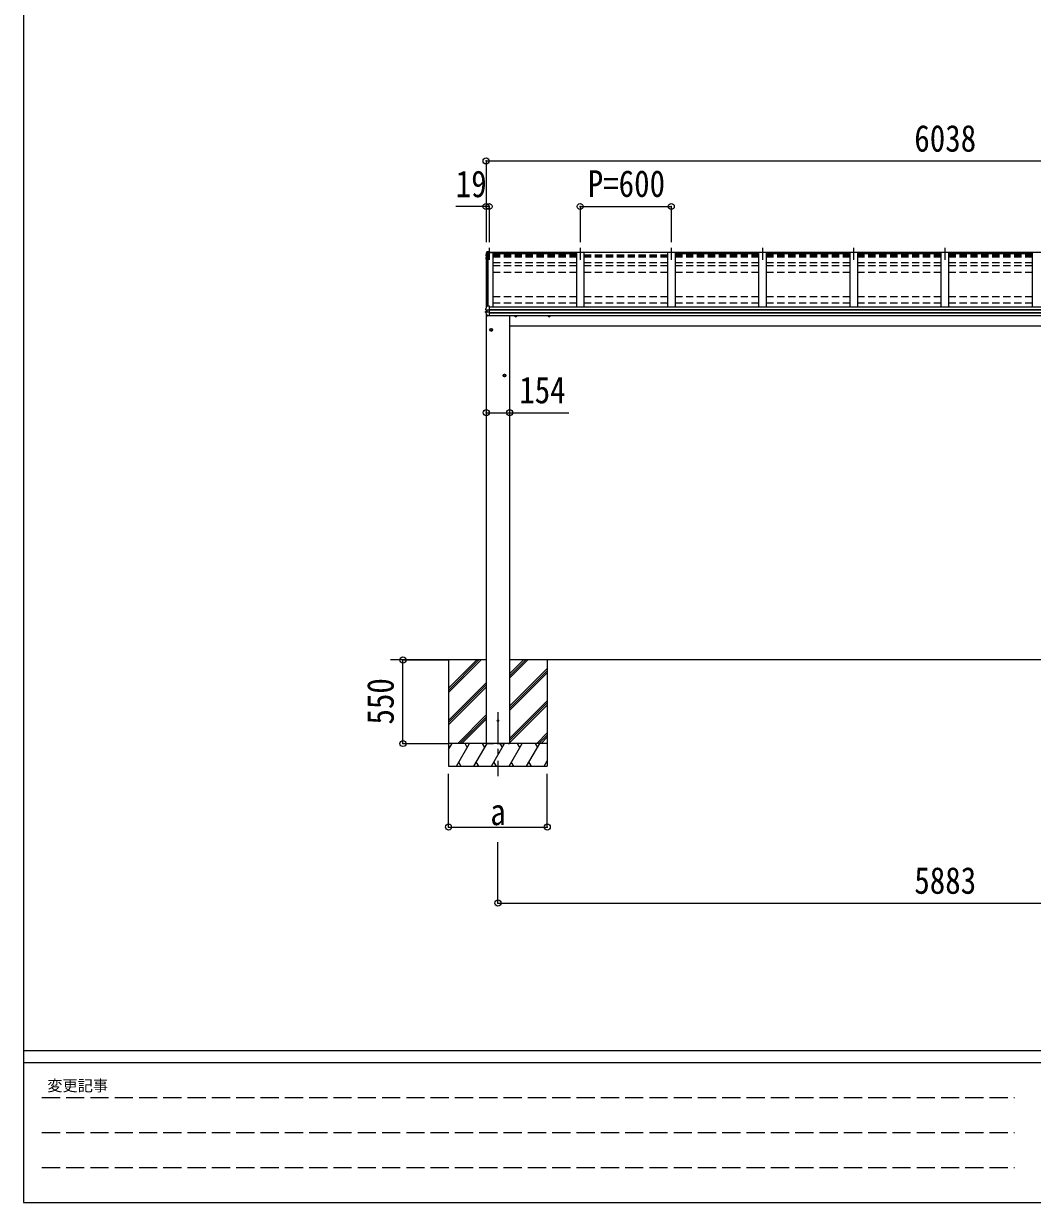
# Model space of a CAD drawing. Units: millimetres at full size, sheet at 1:40; some dimension numbers follow another scale. Extents: x -11243 to 11243, y -7760 to 7760.
# Drawn here: x -11243 to -4601, y -7760 to 0 of the extents above; entities that cross this region are included whole.
import ezdxf
from ezdxf.enums import TextEntityAlignment as Align

# ---------------------------------------------------------------- set-up
doc = ezdxf.new("R2010")
doc.units = ezdxf.units.MM
doc.header["$LTSCALE"] = 40
doc.header["$PDMODE"] = 32
doc.header["$PDSIZE"] = 40
for name, pattern in [('CHAIN1', [8, 5, -1, 1, -1]), ('DASHED1', [1.8, 1.2, -0.6]), ('DASHED3', [4, 3, -1])]:
    doc.linetypes.add(name, pattern=pattern)
for name, color, linetype, lineweight in [('0-0_0', 7, 'Continuous', 9), ('0-1_本体', 5, 'CHAIN1', 9), ('0-3_ELV2', 4, 'Continuous', 9), ('0-6_OTH_LINE', 6, 'Continuous', 9), ('F-0_240', 7, 'Continuous', 9)]:
    doc.layers.add(name, color=color, linetype=linetype, lineweight=lineweight)
doc.styles.add('ＭＳ ゴシック', font='')
doc.styles.get('ＭＳ ゴシック').set_extended_font_data('MS Gothic')

msp = doc.modelspace()

# ---------------------------------------------------------------- linework, layer by layer
at = {"layer": '0-0_0'}
for p, q in [((-8197.04, -4189.17), (-8826.65, -4189.17)), ((-8445.04, -4189.17), (-8445.04, -4889.17)), ((-8445.04, -4375.15), (-8259.06, -4189.17)), ((-8445.04, -4389.29), (-8244.92, -4189.17)), ((-8445.04, -4403.43), (-8230.77, -4189.17)), ((-8445.04, -4191.3), (-8442.91, -4189.17)), ((-2314.04, -4189.17), (-8043.04, -4189.17)), ((-8043.04, -4309.8), (-7922.41, -4189.17)), ((-8043.04, -4295.66), (-7936.55, -4189.17)), ((-8043.04, -4281.51), (-7950.69, -4189.17)), ((-7795.04, -4189.17), (-7795.04, -4889.17)), ((-8043.04, -4493.64), (-7795.04, -4245.65)), ((-8043.04, -4507.79), (-7795.04, -4259.79)), ((-8445.04, -4587.28), (-8197.04, -4339.28)), ((-8043.04, -4521.93), (-7795.04, -4273.93)), ((-8445.04, -4601.42), (-8197.04, -4353.42)), ((-8445.04, -4615.56), (-8197.04, -4367.56)), ((-8043.04, -4705.78), (-7795.04, -4457.78)), ((-8043.04, -4719.92), (-7795.04, -4471.92)), ((-8043.04, -4734.06), (-7795.04, -4486.06)), ((-8384.8, -4739.17), (-8197.04, -4551.41)), ((-8370.65, -4739.17), (-8197.04, -4565.55)), ((-8356.51, -4739.17), (-8197.04, -4579.69)), ((-7864.3, -4739.17), (-7795.04, -4669.91)), ((-7850.15, -4739.17), (-7795.04, -4684.05)), ((-7836.01, -4739.17), (-7795.04, -4698.19)), ((-7795.04, -4739.17), (-8445.04, -4739.17)), ((-8445.04, -4779.26), (-8421.89, -4739.17)), ((-8436.89, -4765.15), (-8445.04, -4751.03)), ((-8393.02, -4889.17), (-8306.42, -4739.17)), ((-8321.42, -4765.15), (-8336.42, -4739.17)), ((-8277.55, -4889.17), (-8190.95, -4739.17)), ((-8205.95, -4765.15), (-8220.95, -4739.17)), ((-8162.08, -4889.17), (-8075.48, -4739.17)), ((-8090.48, -4765.15), (-8105.48, -4739.17)), ((-8046.61, -4889.17), (-7960.01, -4739.17)), ((-7975.01, -4765.15), (-7990.01, -4739.17)), ((-7931.14, -4889.17), (-7844.54, -4739.17)), ((-7874.54, -4739.17), (-7859.54, -4765.15)), ((-8378.02, -4863.19), (-8363.02, -4889.17)), ((-8262.55, -4863.19), (-8247.55, -4889.17)), ((-8147.08, -4863.19), (-8132.08, -4889.17)), ((-8031.61, -4863.19), (-8016.61, -4889.17)), ((-7916.14, -4863.19), (-7901.14, -4889.17)), ((-7815.67, -4889.17), (-7795.04, -4853.43)), ((-7800.67, -4863.19), (-7795.04, -4872.95)), ((-8445.04, -4889.17), (-7795.04, -4889.17))]:
    msp.add_line(p, q, dxfattribs=at)
at = {"layer": '0-0_0', "linetype": 'DASHED1'}
msp.add_line((-8197.04, -4739.17), (-8043.04, -4739.17), dxfattribs=at)
at = {"layer": '0-1_本体'}
for p, q in [((-8178.54, -1476.18), (-8178.54, -1555.44)), ((-7578.54, -1476.18), (-7578.54, -1555.44)), ((-6978.54, -1476.18), (-6978.54, -1555.44)), ((-6378.54, -1476.18), (-6378.54, -1555.44)), ((-5778.54, -1476.18), (-5778.54, -1555.44)), ((-5178.54, -1476.18), (-5178.54, -1555.44)), ((-8120.04, -4533.22), (-8120.04, -4954.3))]:
    msp.add_line(p, q, dxfattribs=at)
at = {"layer": '0-3_ELV2'}
for p, q in [((-8200.41, -1542.18), (-8200.41, -1546.23)), ((-8200.37, -1541.85), (-8200.38, -1541.91)), ((-8200.01, -1523.24), (-8200.01, -1527.25)), ((-8197.54, -1544.6), (-8199.36, -1544.95)), ((-8198.96, -1528.53), (-8197.54, -1528.8)), ((-8197.54, -1540.59), (-8198.68, -1540.73)), ((-8198.39, -1546.29), (-8197.54, -1546.13)), ((-8197.54, -1526.93), (-8198.1, -1526.82)), ((-8197.54, -1527.28), (-8198.1, -1527.17)), ((-8197.54, -1525.9), (-8190.42, -1507.35)), ((-8197.54, -1525.9), (-8197.54, -1870.18)), ((-8190.71, -1507.19), (-8189.52, -1507.13)), ((-8190.54, -1507.66), (-8190.54, -1855.66)), ((-8190.42, -1507.35), (-8153.54, -1507.35)), ((-8189.37, -1506.91), (-8189.74, -1504.44)), ((-8189.52, -1507.13), (-8189.74, -1505.64)), ((-8175.54, -1501.21), (-8189.7, -1501.98)), ((-8178.54, -1506.31), (-8189.37, -1506.91)), ((-8189.37, -1506.91), (-8189.37, -1507.34)), ((-8189.37, -1507.29), (-8178.54, -1507.29)), ((-8184.84, -1861.03), (-8184.84, -1507.35)), ((-8178.54, -1504.07), (-8178.54, -1507.29)), ((-8178.54, -1504.07), (-8175.54, -1504.07)), ((-8175.54, -1504.07), (-8175.54, -1501.21)), ((-8153.54, -1507.35), (-8153.54, -1863.61)), ((-8153.54, -1512.75), (-7603.54, -1512.75)), ((-7553.54, -1507.35), (-7603.54, -1507.35)), ((-7603.54, -1507.35), (-7603.54, -1863.61)), ((-7553.54, -1507.35), (-7553.54, -1863.61)), ((-6953.54, -1507.35), (-7003.54, -1507.35)), ((-7003.54, -1507.35), (-7003.54, -1863.61)), ((-6953.54, -1507.35), (-6953.54, -1863.61)), ((-6953.54, -1512.75), (-6403.54, -1512.75)), ((-6353.54, -1507.35), (-6403.54, -1507.35)), ((-6403.54, -1507.35), (-6403.54, -1863.61)), ((-6353.54, -1507.35), (-6353.54, -1863.61)), ((-6353.54, -1512.75), (-5803.54, -1512.75)), ((-5753.54, -1507.35), (-5803.54, -1507.35)), ((-5803.54, -1507.35), (-5803.54, -1863.61)), ((-5753.54, -1507.35), (-5753.54, -1863.61)), ((-5753.54, -1512.75), (-5203.54, -1512.75)), ((-5153.54, -1507.35), (-5203.54, -1507.35)), ((-5203.54, -1507.35), (-5203.54, -1863.61)), ((-5153.54, -1507.35), (-5153.54, -1863.61)), ((-5153.54, -1512.75), (-4603.54, -1512.75)), ((-4553.54, -1507.35), (-4603.54, -1507.35)), ((-4603.54, -1507.35), (-4603.54, -1863.61)), ((-8175.54, -1924.05), (-8175.54, -1860.58)), ((-8200.58, -1902.52), (-8200.58, -1895.99)), ((-8200.11, -1883.97), (-8200.11, -1877.46)), ((-8192.54, -1893.61), (-8199.77, -1895.01)), ((-8199.24, -1884.96), (-8199.31, -1884.95)), ((-8199.24, -1884.96), (-8199.24, -1884.96)), ((-8191.99, -1885.89), (-8198.36, -1885.1)), ((-8197.54, -1885.21), (-8197.54, -1894.58)), ((-8197.04, -1908.67), (-8197.04, -4739.17)), ((-8192.54, -1885.83), (-8192.54, -1899.62)), ((-8175.54, -1885.89), (-8190.33, -1885.99)), ((-8175.54, -1899.75), (-8190.33, -1899.54)), ((-8187.91, -1922.96), (-8187.9, -1922.98)), ((-8175.54, -1924.05), (-8187.12, -1923.43)), ((-8175.54, -1863.61), (-2181.54, -1863.61)), ((-8175.54, -1883.13), (-2181.54, -1883.13)), ((-8175.54, -1884.04), (-2181.54, -1884.04)), ((-8175.54, -1901.27), (-2181.54, -1901.27)), ((-8175.54, -1903.24), (-2181.54, -1903.24)), ((-8175.54, -1921.26), (-2181.54, -1921.26)), ((-8043.04, -1921.26), (-8043.04, -4739.17)), ((-8043.04, -1989.17), (-2314.04, -1989.17))]:
    msp.add_line(p, q, dxfattribs=at)
at = {"layer": '0-3_ELV2', "linetype": 'DASHED1'}
for p, q in [((-8153.54, -1522.87), (-7603.54, -1522.87)), ((-8153.54, -1527.71), (-7603.54, -1527.71)), ((-8153.54, -1529.25), (-7603.54, -1529.25)), ((-8153.54, -1531.21), (-7603.54, -1531.21)), ((-8153.54, -1534.98), (-7603.54, -1534.98)), ((-7553.54, -1522.87), (-7003.54, -1522.87)), ((-7553.54, -1527.71), (-7003.54, -1527.71)), ((-7553.54, -1529.25), (-7003.54, -1529.25)), ((-7553.54, -1531.21), (-7003.54, -1531.21)), ((-7553.54, -1534.98), (-7003.54, -1534.98)), ((-6953.54, -1522.87), (-6403.54, -1522.87)), ((-6953.54, -1527.71), (-6403.54, -1527.71)), ((-6953.54, -1529.25), (-6403.54, -1529.25)), ((-6953.54, -1531.21), (-6403.54, -1531.21)), ((-6953.54, -1534.98), (-6403.54, -1534.98)), ((-6353.54, -1522.87), (-5803.54, -1522.87)), ((-6353.54, -1527.71), (-5803.54, -1527.71)), ((-6353.54, -1529.25), (-5803.54, -1529.25)), ((-6353.54, -1531.21), (-5803.54, -1531.21)), ((-6353.54, -1534.98), (-5803.54, -1534.98)), ((-5753.54, -1522.87), (-5203.54, -1522.87)), ((-5753.54, -1527.71), (-5203.54, -1527.71)), ((-5753.54, -1529.25), (-5203.54, -1529.25)), ((-5753.54, -1531.21), (-5203.54, -1531.21)), ((-5753.54, -1534.98), (-5203.54, -1534.98)), ((-5153.54, -1522.87), (-4603.54, -1522.87)), ((-5153.54, -1527.71), (-4603.54, -1527.71)), ((-5153.54, -1529.25), (-4603.54, -1529.25)), ((-5153.54, -1531.21), (-4603.54, -1531.21)), ((-5153.54, -1534.98), (-4603.54, -1534.98)), ((-8153.54, -1572.29), (-7603.54, -1572.29)), ((-8153.54, -1593.44), (-7603.54, -1593.44)), ((-7553.54, -1572.29), (-7003.54, -1572.29)), ((-7553.54, -1593.44), (-7003.54, -1593.44)), ((-6953.54, -1572.29), (-6403.54, -1572.29)), ((-6953.54, -1593.44), (-6403.54, -1593.44)), ((-6353.54, -1572.29), (-5803.54, -1572.29)), ((-6353.54, -1593.44), (-5803.54, -1593.44)), ((-5753.54, -1572.29), (-5203.54, -1572.29)), ((-5753.54, -1593.44), (-5203.54, -1593.44)), ((-5153.54, -1572.29), (-4603.54, -1572.29)), ((-5153.54, -1593.44), (-4603.54, -1593.44)), ((-8153.54, -1635.96), (-7603.54, -1635.96)), ((-7553.54, -1635.96), (-7003.54, -1635.96)), ((-6953.54, -1635.96), (-6403.54, -1635.96)), ((-6353.54, -1635.96), (-5803.54, -1635.96)), ((-5753.54, -1635.96), (-5203.54, -1635.96)), ((-5153.54, -1635.96), (-4603.54, -1635.96)), ((-8153.54, -1796.23), (-7603.54, -1796.23)), ((-8153.54, -1838.74), (-7603.54, -1838.74)), ((-7553.54, -1796.23), (-7003.54, -1796.23)), ((-7553.54, -1838.74), (-7003.54, -1838.74)), ((-6953.54, -1796.23), (-6403.54, -1796.23)), ((-6953.54, -1838.74), (-6403.54, -1838.74)), ((-6353.54, -1796.23), (-5803.54, -1796.23)), ((-6353.54, -1838.74), (-5803.54, -1838.74)), ((-5753.54, -1796.23), (-5203.54, -1796.23)), ((-5753.54, -1838.74), (-5203.54, -1838.74)), ((-5153.54, -1796.23), (-4603.54, -1796.23)), ((-5153.54, -1838.74), (-4603.54, -1838.74))]:
    msp.add_line(p, q, dxfattribs=at)
at = {"layer": '0-3_ELV2'}
for points in [[(-8200.38, -1541.86), (-8200.41, -1542.04), (-8200.41, -1542.18)], [(-8200.24, -1546.87), (-8198.78, -1549.41), (-8197.54, -1551.54)], [(-8192.34, -1503.19), (-8196.59, -1513.8), (-8199.94, -1522.74), (-8200, -1523.02), (-8200.01, -1523.08)], [(-8200, -1523.08), (-8200.01, -1523.18), (-8200.01, -1523.24)], [(-8192.34, -1506.76), (-8193.34, -1509.25), (-8194.32, -1511.74), (-8195.29, -1514.24), (-8196.25, -1516.75), (-8197.19, -1519.26), (-8198.12, -1521.78), (-8199.04, -1524.3), (-8199.94, -1526.82)], [(-8175.54, -1503.64), (-8189.74, -1504.44), (-8189.74, -1505.64), (-8190.86, -1505.7)], [(-8189.43, -1507.34), (-8189.52, -1506.78), (-8189.52, -1507.13)], [(-8178.54, -1507.35), (-8178.54, -1504.07), (-2178.54, -1504.07)], [(-8192.18, -1856.32), (-8193.21, -1858.91), (-8194.23, -1861.49), (-8195.24, -1864.09), (-8196.23, -1866.68), (-8197.21, -1869.29), (-8198.17, -1871.9), (-8199.12, -1874.51), (-8200.05, -1877.13)], [(-8175.54, -1860.58), (-8189.54, -1861.26), (-8189.54, -1855.61), (-8191.3, -1855.7)], [(-8200.05, -1877.13), (-8200.1, -1877.34), (-8200.11, -1877.46)], [(-8196.76, -1885.19), (-8198, -1885.14), (-8199.24, -1884.96)], [(-8191.99, -1885.89), (-8191.74, -1885.92), (-8191.59, -1885.94)], [(-8002.54, -1928.96), (-8009.04, -1925.21), (-8009.04, -1921.26)], [(-8002.54, -1928.96), (-7996.04, -1925.21), (-7996.04, -1921.26)], [(-7782.55, -1928.96), (-7789.05, -1925.21), (-7789.05, -1921.26)], [(-7782.55, -1928.96), (-7776.05, -1925.21), (-7776.05, -1921.26)], [(-8164.04, -2023.96), (-8170.54, -2020.21), (-8170.54, -2012.7), (-8164.04, -2008.95)], [(-8164.04, -2023.96), (-8157.54, -2020.21), (-8157.54, -2012.7), (-8164.04, -2008.95)], [(-8077.04, -2323.96), (-8083.54, -2320.21), (-8083.54, -2312.7), (-8077.04, -2308.95)], [(-8077.04, -2323.96), (-8070.54, -2320.21), (-8070.54, -2312.7), (-8077.04, -2308.95)]]:
    msp.add_lwpolyline(points, dxfattribs=at)
for centre, radius in [((-8164.04, -2016.46), 8.5), ((-8164.04, -2016.46), 7.7), ((-8164.04, -2016.46), 6.5), ((-8077.04, -2316.46), 8.5), ((-8077.04, -2316.46), 7.7), ((-8077.04, -2316.46), 6.5), ((-8120.04, -4589.17), 5)]:
    msp.add_circle(centre, radius, dxfattribs=at)
for centre, radius, start, end in [((-8199.12, -1546.23), 1.3, 100.8784, 209.72862), ((-8199.11, -1542.14), 1.3, 99.76805, 169.97457), ((-8198.72, -1527.25), 1.3, 160.55137, 259.11062), ((-8198.66, -1543.06), 2.32, 92.65141, 119.69627), ((-8198.33, -1546.58), 0.299, 100.87832, 209.80871), ((-7765.78, -1297.97), 499.04, 209.85327, 210.09589), ((-7765.78, -1298.32), 499.04, 209.85327, 210.09589), ((-8198.05, -1526.88), 0.299, 160.48478, 259.11069), ((-7728.6, -1693.75), 498.52, 158.04646, 160.43093), ((-8198.05, -1526.53), 0.3, 212.93591, 259.04607), ((-8190.77, -1507.4), 1.7, 92.9577, 157.99775), ((-8190.12, -1504.56), 2.62, 80.76, 148.16555), ((-8190.7, -1507.49), 0.3, 92.95769, 158.00506), ((-8191.25, -1856.7), 1, 92.95955, 157.94622), ((-8199.58, -1895.99), 0.998, 100.914, 179.94879), ((-8199.58, -1902.52), 1, 180, 210.67851), ((-7805.64, -1668.82), 459.05, 210.67556, 213.61643), ((-8199.11, -1883.97), 1, 180, 258.54639), ((-8192.88, -1883.27), 16.37, 271.41275, 274.51688), ((-8187.07, -1922.43), 1, 213.61937, 266.89265), ((-8002.54, -1921.46), 8.5, 178.68482, 1.31518), ((-8002.54, -1921.46), 7.7, 178.54815, 1.45185), ((-8002.54, -1921.46), 6.5, 178.27991, 1.72009), ((-7782.55, -1921.46), 8.5, 178.68472, 1.31528), ((-7782.55, -1921.46), 7.7, 178.54804, 1.45196), ((-7782.55, -1921.46), 6.5, 178.27976, 1.72024)]:
    msp.add_arc(centre, radius, start, end, dxfattribs=at)
for centre, major_axis, ratio, start_param, end_param in [((-8191.54, -1899.43), (1, 0.195), 0.067217, 3.1284981, 3.4826308), ((-8191.69, -1878.37), (9.96, -2.12), 0.734427, 4.8771941, 5.0024979), ((-8191.69, -1907.15), (9.97, 1.96), 0.736539, 1.29146, 1.4167637)]:
    msp.add_ellipse(centre, major_axis=major_axis, ratio=ratio, start_param=start_param, end_param=end_param, dxfattribs=at)
at = {"layer": '0-6_OTH_LINE'}
for p, q in [((-8197.54, -904.07), (-8197.54, -1439.54)), ((-8197.54, -904.07), (-2159.54, -904.07)), ((-8197.54, -1204.07), (-8397.76, -1204.07)), ((-8197.54, -1204.07), (-8197.54, -1439.54)), ((-8178.54, -1204.07), (-8197.54, -1204.07)), ((-8178.54, -1204.07), (-8178.54, -1439.54)), ((-7578.54, -1204.07), (-7578.54, -1439.54)), ((-7578.54, -1204.07), (-6978.54, -1204.07)), ((-6978.54, -1204.07), (-6978.54, -1439.54)), ((-8197.04, -2561.85), (-8043.04, -2561.85)), ((-8745.04, -4189.17), (-8446.04, -4189.17)), ((-8745.04, -4739.17), (-8745.04, -4189.17)), ((-8745.04, -4739.17), (-8446.04, -4739.17)), ((-8445.04, -5289.15), (-8445.04, -4939.17)), ((-7795.04, -5289.15), (-7795.04, -4939.17)), ((-8445.04, -5289.15), (-7795.04, -5289.15)), ((-8120.04, -5789.17), (-8120.04, -5389.17)), ((-8120.04, -5789.17), (-2237.04, -5789.17))]:
    msp.add_line(p, q, dxfattribs=at)
at = {"layer": '0-6_OTH_LINE', "lineweight": 18}
msp.add_line((-8043.04, -2561.85), (-7653.84, -2561.85), dxfattribs=at)
at = {"layer": '0-6_OTH_LINE'}
for p in [(-8197.54, -904.07), (-8197.54, -1204.07), (-8178.54, -1204.07), (-7578.54, -1204.07), (-6978.54, -1204.07), (-8197.04, -2561.85), (-8043.04, -2561.85), (-8745.04, -4189.17), (-8745.04, -4739.17), (-8445.04, -5289.15), (-7795.04, -5289.15), (-8120.04, -5789.17)]:
    msp.add_point(p, dxfattribs=at)
at = {"layer": 'F-0_240', "color": 5}
for p, q in [((-11242.74, 7760), (-11242.74, -7760)), ((-11242.74, -6760), (10677.26, -6760)), ((-11242.74, -6840), (7121.58, -6840)), ((-11242.74, -7760), (10677.26, -7760))]:
    msp.add_line(p, q, dxfattribs=at)
at = {"layer": 'F-0_240', "color": 4, "linetype": 'DASHED3'}
for p, q in [((-11122.75, -7070), (-4718.42, -7070)), ((-11122.75, -7300), (-4718.42, -7300)), ((-11122.75, -7530), (-4718.42, -7530))]:
    msp.add_line(p, q, dxfattribs=at)

# ---------------------------------------------------------------- texts
at = {"layer": '0-6_OTH_LINE', "color": 7, "style": 'ＭＳ ゴシック', "width": 0.85}
for s, p in [('6038', (-5378.54, -896.07)), ('19', (-8397.44, -1195.66)), ('P=600', (-7528.54, -1194.07)), ('154', (-7979.54, -2552.43)), ('a', (-8170.04, -5329.15)), ('5883', (-5378.54, -5781.17))]:
    msp.add_text(s, height=176, dxfattribs=at).set_placement(p, align=Align.BOTTOM_LEFT)
msp.add_text('550', height=176, rotation=90, dxfattribs=at).set_placement((-8753.04, -4614.17), align=Align.BOTTOM_LEFT)
at = {"layer": 'F-0_240', "style": 'ＭＳ ゴシック'}
msp.add_text('変更記事', height=73.31, dxfattribs=at).set_placement((-11086.44, -7050), align=Align.BOTTOM_LEFT)

doc.saveas('drawing.dxf')
